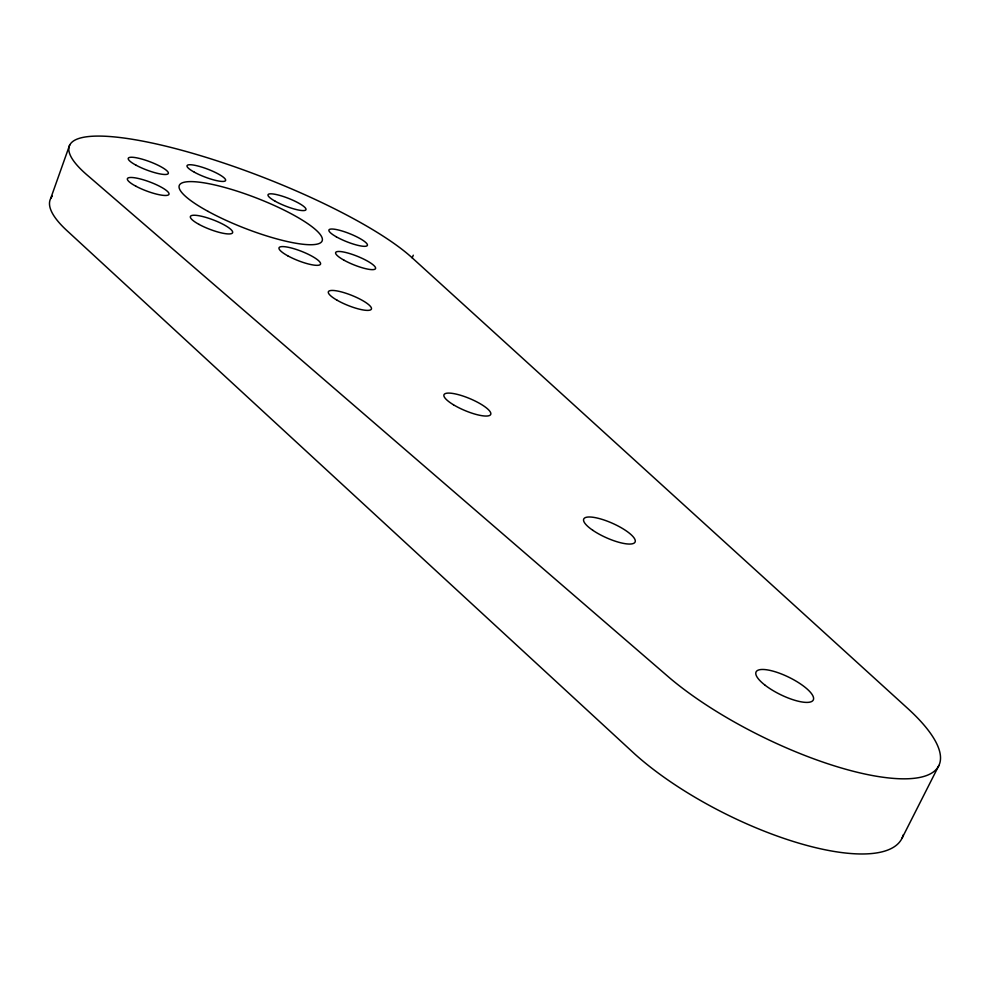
<?xml version="1.0" encoding="UTF-8"?>
<svg xmlns="http://www.w3.org/2000/svg" width="990" height="990" viewBox="0 0 990 990"><rect width="100%" height="100%" fill="white"/><g stroke="black" fill="none" stroke-linecap="round" stroke-linejoin="round"><path stroke-width="1.49" d="M50.651 198.557L69.733 144.825M412.199 257.858A192.035 40.739 21.2 0 0 170.181 147.238A192.035 40.739 21.2 0 0 88.914 176.554L669.97 678.199A171.097 51.888 26.2 0 0 885.01 777.509A171.097 51.888 26.2 0 0 907.793 708.506L412.199 257.858L413.275 255.197M902.026 838.221L938.879 765.493M52.297 196.131A190.724 45.045 21.1 0 0 68.867 232.378L634.8 754.046A169.401 57.012 26.6 0 0 797.272 842.688A169.401 57.012 26.6 0 0 903.301 834.793M208.123 211.415A76.589 16.199 21.2 0 0 321.886 241.412A76.589 16.199 21.2 0 0 222.144 186.763A76.589 16.199 21.2 0 0 208.123 211.415M287.682 255.767A22.287 4.938 21.5 0 0 320.5 264.194A22.287 4.938 21.5 0 0 291.171 247.946A22.287 4.938 21.5 0 0 287.682 255.767M343.827 260.098A21.52 4.628 21.9 0 0 375.519 268.637A21.52 4.628 21.9 0 0 347.403 252.908A21.52 4.628 21.9 0 0 343.827 260.098M336.266 236.783A20.741 4.294 21.8 0 0 367.265 245.582A20.741 4.294 21.8 0 0 340.882 230.645A20.741 4.294 21.8 0 0 336.266 236.783M275.331 201.317A20.394 4.121 21.5 0 0 305.848 209.868A20.394 4.121 21.5 0 0 279.774 195.414A20.394 4.121 21.5 0 0 275.331 201.317M194.399 172.235A20.654 4.17 21 0 0 225.46 180.725A20.654 4.17 21 0 0 199.064 166.308A20.654 4.17 21 0 0 194.399 172.235M136.026 165.194A21.409 4.43 20.7 0 0 168.213 173.646A21.409 4.43 20.7 0 0 140.667 158.759A21.409 4.43 20.7 0 0 136.026 165.194M135.939 186.244A22.226 4.789 20.6 0 0 168.931 194.399A22.226 4.789 20.6 0 0 139.627 178.782A22.226 4.789 20.6 0 0 135.939 186.244M199.052 224.408A22.597 5.012 21 0 0 232.563 232.786A22.597 5.012 21 0 0 202.901 216.587A22.597 5.012 21 0 0 199.052 224.408M337.243 300.317A23.191 5.371 21.9 0 0 371.399 309.078A23.191 5.371 21.9 0 0 341.03 291.815A23.191 5.371 21.9 0 0 337.243 300.317M453.457 404.774A25.344 6.447 22.8 0 0 490.718 414.402A25.344 6.447 22.8 0 0 457.9 394.527A25.344 6.447 22.8 0 0 453.457 404.774M592.923 530.38A28.116 7.833 24.1 0 0 634.912 542.334A28.116 7.833 24.1 0 0 600.398 518.871A28.116 7.833 24.1 0 0 592.923 530.38M765.307 685.377A31.853 9.64 26.1 0 0 812.951 700.487A31.853 9.64 26.1 0 0 775.764 671.95A31.853 9.64 26.1 0 0 765.307 685.377"/></g></svg>
